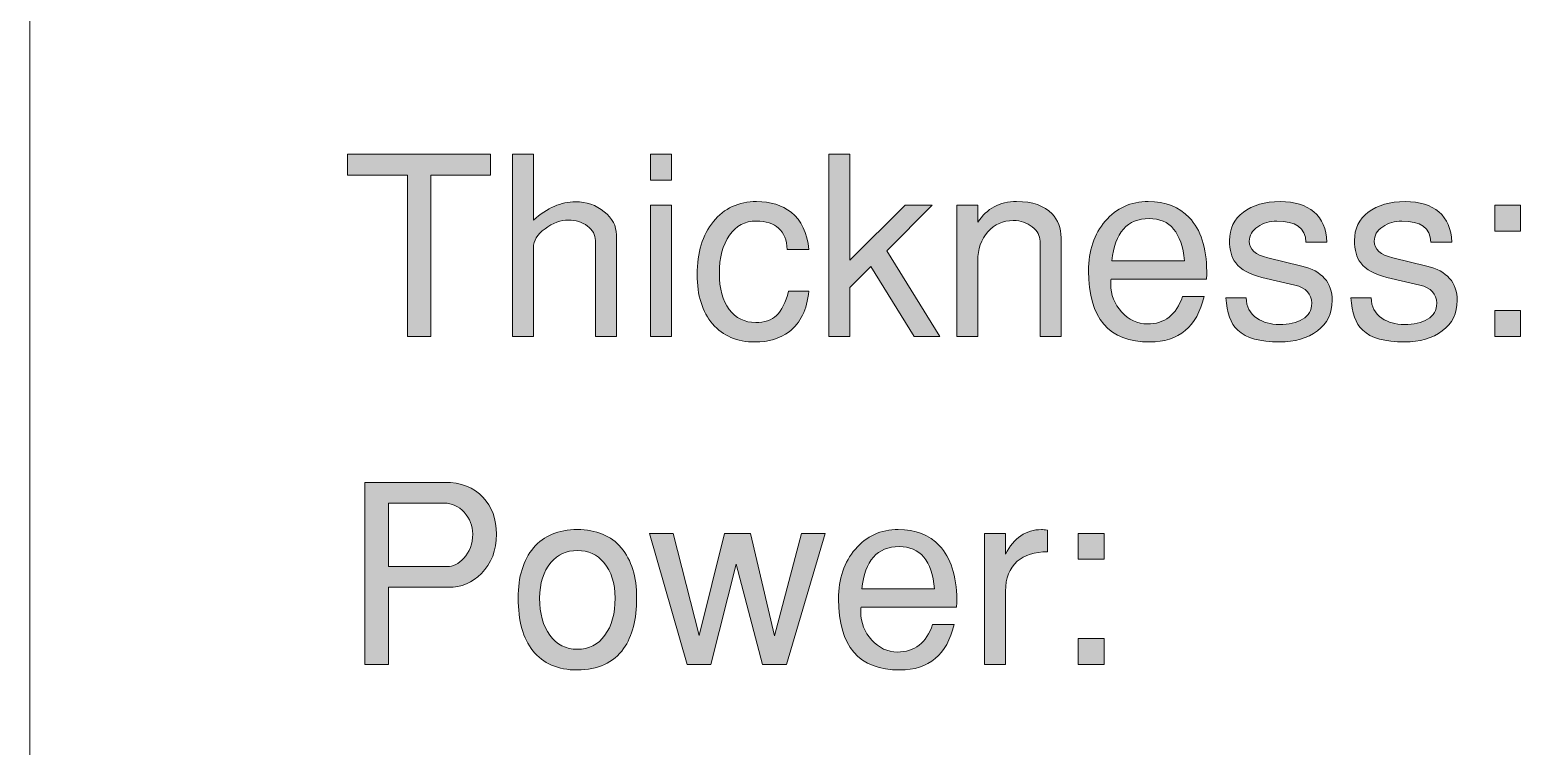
# Model space of a CAD drawing. Header units: inches. Extents: x 0.66 to 6.95, y -3.12 to -1.06.
# Drawn here: x 3.952 to 4.95, y -2.094 to -1.616 of the extents above; entities that cross this region are included whole.
import ezdxf

# ---------------------------------------------------------------- set-up
doc = ezdxf.new("R2010")
doc.units = ezdxf.units.IN
doc.header["$MEASUREMENT"] = 0
doc.layers.add('Layer 1', color=7, linetype='Continuous')

# ---------------------------------------------------------------- blocks, each defined once
blk = doc.blocks.new('block 6')
at = {"layer": 'Layer 1', "color": 7, "lineweight": 5, "true_color": 0xffffff}
blk.add_lwpolyline([(6.76495, -3.12363), (6.71105, -3.12363), (4.03054, -3.12363), (3.95247, -3.12363), (3.95247, -3.1083), (3.95247, -1.06372), (4.0137, -1.06372), (6.95247, -1.06372)], dxfattribs=at)
blk = doc.blocks.new('block 10')
at = {"layer": 'Layer 1', "true_color": 0xed1f24}
h = blk.add_hatch(color=240, dxfattribs=at)
h.dxf.hatch_style = 2
h.paths.add_polyline_path([(4.25957, -1.71278), (4.2199, -1.71278), (4.2199, -1.82044), (4.20423, -1.82044), (4.20423, -1.71278), (4.16423, -1.71278), (4.16423, -1.69894), (4.25957, -1.69894)])
h = blk.add_hatch(color=240, dxfattribs=at)
h.dxf.hatch_style = 2
edge = h.paths.add_edge_path()
edge.add_spline(control_points=[(4.34357, -1.82044), (4.34357, -1.82044), (4.32957, -1.82044), (4.32957, -1.82044), (4.32957, -1.82044), (4.32957, -1.75644), (4.32957, -1.75644), (4.32957, -1.75267), (4.32779, -1.74944), (4.32423, -1.74677), (4.32068, -1.74411), (4.31651, -1.74278), (4.31173, -1.74278), (4.3064, -1.74278), (4.30115, -1.74472), (4.29598, -1.74861), (4.29082, -1.7525), (4.28824, -1.75667), (4.28824, -1.76111), (4.28824, -1.76111), (4.28824, -1.82044), (4.28824, -1.82044), (4.28824, -1.82044), (4.27423, -1.82044), (4.27423, -1.82044), (4.27423, -1.82044), (4.27423, -1.69894), (4.27423, -1.69894), (4.27423, -1.69894), (4.28824, -1.69894), (4.28824, -1.69894), (4.28824, -1.69894), (4.28824, -1.74278), (4.28824, -1.74278), (4.29745, -1.73467), (4.30679, -1.73061), (4.31623, -1.73061), (4.32357, -1.73061), (4.32996, -1.7328), (4.3354, -1.73719), (4.34084, -1.74158), (4.34357, -1.74672), (4.34357, -1.75261), (4.34357, -1.75261), (4.34357, -1.82044), (4.34357, -1.82044)], knot_values=[0, 0, 0, 0, 1, 1, 1, 2, 2, 2, 3, 3, 3, 4, 4, 4, 5, 5, 5, 6, 6, 6, 7, 7, 7, 8, 8, 8, 9, 9, 9, 10, 10, 10, 11, 11, 11, 12, 12, 12, 13, 13, 13, 14, 14, 14, 15, 15, 15, 15], degree=3, periodic=1)
h = blk.add_hatch(color=240, dxfattribs=at)
h.dxf.hatch_style = 2
h.paths.add_polyline_path([(4.3804, -1.71627), (4.3664, -1.71627), (4.3664, -1.69894), (4.3804, -1.69894)])
h.paths.add_polyline_path([(4.3804, -1.82044), (4.3664, -1.82044), (4.3664, -1.73294), (4.3804, -1.73294)])
h = blk.add_hatch(color=240, dxfattribs=at)
h.dxf.hatch_style = 2
h.paths.add_polyline_path([(4.55931, -1.82044), (4.54207, -1.82044), (4.51318, -1.77369), (4.49923, -1.78774), (4.49923, -1.82044), (4.48523, -1.82044), (4.48523, -1.69894), (4.49923, -1.69894), (4.49923, -1.76944), (4.53606, -1.73294), (4.55406, -1.73294), (4.52396, -1.76324)])
h = blk.add_hatch(color=240, dxfattribs=at)
h.dxf.hatch_style = 2
edge = h.paths.add_edge_path()
edge.add_spline(control_points=[(4.4719, -1.79028), (4.47068, -1.8025), (4.46629, -1.8115), (4.45873, -1.81727), (4.45273, -1.82183), (4.44512, -1.82411), (4.4359, -1.82411), (4.42401, -1.82411), (4.41462, -1.82011), (4.40774, -1.81211), (4.40084, -1.80411), (4.3974, -1.79311), (4.3974, -1.77911), (4.3974, -1.76444), (4.40101, -1.75267), (4.40823, -1.74377), (4.41545, -1.73488), (4.42506, -1.73044), (4.43707, -1.73044), (4.4464, -1.73044), (4.45407, -1.73283), (4.46006, -1.73761), (4.46695, -1.74306), (4.4709, -1.75133), (4.4719, -1.76244), (4.4719, -1.76244), (4.45753, -1.76244), (4.45753, -1.76244), (4.45675, -1.74978), (4.44984, -1.74344), (4.4368, -1.74344), (4.42933, -1.74344), (4.42337, -1.74661), (4.41892, -1.75294), (4.41446, -1.75928), (4.41223, -1.76777), (4.41223, -1.77844), (4.41223, -1.78855), (4.4144, -1.79652), (4.41875, -1.80236), (4.4231, -1.80819), (4.429, -1.81111), (4.43647, -1.81111), (4.44237, -1.81111), (4.44699, -1.80952), (4.45034, -1.80636), (4.45368, -1.80319), (4.45635, -1.79783), (4.45836, -1.79028), (4.45836, -1.79028), (4.4719, -1.79028), (4.4719, -1.79028)], knot_values=[0, 0, 0, 0, 1, 1, 1, 2, 2, 2, 3, 3, 3, 4, 4, 4, 5, 5, 5, 6, 6, 6, 7, 7, 7, 8, 8, 8, 9, 9, 9, 10, 10, 10, 11, 11, 11, 12, 12, 12, 13, 13, 13, 14, 14, 14, 15, 15, 15, 16, 16, 16, 17, 17, 17, 17], degree=3, periodic=1)
h = blk.add_hatch(color=240, dxfattribs=at)
h.dxf.hatch_style = 2
edge = h.paths.add_edge_path()
edge.add_spline(control_points=[(4.64007, -1.82044), (4.64007, -1.82044), (4.62606, -1.82044), (4.62606, -1.82044), (4.62606, -1.82044), (4.62606, -1.75677), (4.62606, -1.75677), (4.62606, -1.75333), (4.62434, -1.75019), (4.6209, -1.74736), (4.61745, -1.74453), (4.61323, -1.74311), (4.60823, -1.74311), (4.60134, -1.74311), (4.59568, -1.74564), (4.59123, -1.75069), (4.58679, -1.75575), (4.58457, -1.76217), (4.58457, -1.76994), (4.58457, -1.76994), (4.58457, -1.82044), (4.58457, -1.82044), (4.58457, -1.82044), (4.57056, -1.82044), (4.57056, -1.82044), (4.57056, -1.82044), (4.57056, -1.73294), (4.57056, -1.73294), (4.57056, -1.73294), (4.58457, -1.73294), (4.58457, -1.73294), (4.58457, -1.73294), (4.58457, -1.74428), (4.58457, -1.74428), (4.59056, -1.73505), (4.59918, -1.73044), (4.6104, -1.73044), (4.62107, -1.73044), (4.62895, -1.73317), (4.63407, -1.73861), (4.63807, -1.74283), (4.64007, -1.74816), (4.64007, -1.7546), (4.64007, -1.7546), (4.64007, -1.82044), (4.64007, -1.82044)], knot_values=[0, 0, 0, 0, 1, 1, 1, 2, 2, 2, 3, 3, 3, 4, 4, 4, 5, 5, 5, 6, 6, 6, 7, 7, 7, 8, 8, 8, 9, 9, 9, 10, 10, 10, 11, 11, 11, 12, 12, 12, 13, 13, 13, 14, 14, 14, 15, 15, 15, 15], degree=3, periodic=1)
h = blk.add_hatch(color=240, dxfattribs=at)
h.dxf.hatch_style = 2
edge = h.paths.add_edge_path()
edge.add_spline(control_points=[(4.73723, -1.77711), (4.73723, -1.77922), (4.73718, -1.78094), (4.73706, -1.78227), (4.73706, -1.78227), (4.67339, -1.78227), (4.67339, -1.78227), (4.67329, -1.78305), (4.67323, -1.78417), (4.67323, -1.78561), (4.67323, -1.79261), (4.67564, -1.79877), (4.68046, -1.80411), (4.68528, -1.80944), (4.69101, -1.81211), (4.69767, -1.81211), (4.70919, -1.81211), (4.717, -1.806), (4.7211, -1.79378), (4.7211, -1.79378), (4.7354, -1.79378), (4.7354, -1.79378), (4.73073, -1.814), (4.71868, -1.82411), (4.69923, -1.82411), (4.672, -1.82411), (4.6584, -1.80833), (4.6584, -1.77677), (4.6584, -1.76322), (4.66212, -1.75211), (4.66956, -1.74344), (4.67701, -1.73478), (4.68656, -1.73044), (4.69823, -1.73044), (4.70968, -1.73044), (4.71878, -1.734), (4.72557, -1.74111), (4.73323, -1.74922), (4.73712, -1.76122), (4.73723, -1.77711)], knot_values=[0, 0, 0, 0, 1, 1, 1, 2, 2, 2, 3, 3, 3, 4, 4, 4, 5, 5, 5, 6, 6, 6, 7, 7, 7, 8, 8, 8, 9, 9, 9, 10, 10, 10, 11, 11, 11, 12, 12, 12, 13, 13, 13, 13], degree=3, periodic=1)
edge = h.paths.add_edge_path()
edge.add_spline(control_points=[(4.7224, -1.76994), (4.72061, -1.75117), (4.71275, -1.74177), (4.69882, -1.74177), (4.68432, -1.74177), (4.67601, -1.75117), (4.6739, -1.76994), (4.6739, -1.76994), (4.7224, -1.76994), (4.7224, -1.76994)], knot_values=[0, 0, 0, 0, 1, 1, 1, 2, 2, 2, 3, 3, 3, 3], degree=3, periodic=1)
h = blk.add_hatch(color=240, dxfattribs=at)
h.dxf.hatch_style = 2
edge = h.paths.add_edge_path()
edge.add_spline(control_points=[(4.8209, -1.79644), (4.8209, -1.805), (4.81759, -1.81175), (4.81098, -1.81669), (4.80437, -1.82163), (4.79595, -1.82411), (4.78573, -1.82411), (4.77273, -1.82411), (4.76345, -1.8215), (4.75789, -1.81628), (4.75312, -1.81183), (4.7505, -1.80461), (4.75006, -1.79461), (4.75006, -1.79461), (4.76356, -1.79461), (4.76356, -1.79461), (4.76356, -1.8005), (4.76595, -1.80505), (4.77073, -1.80828), (4.77484, -1.81106), (4.77979, -1.81244), (4.78556, -1.81244), (4.7919, -1.81244), (4.79709, -1.81125), (4.80115, -1.80885), (4.8052, -1.80646), (4.80723, -1.80292), (4.80723, -1.79824), (4.80723, -1.792), (4.80345, -1.78799), (4.79591, -1.78621), (4.79591, -1.78621), (4.77407, -1.78107), (4.77407, -1.78107), (4.76584, -1.77908), (4.76001, -1.77586), (4.75656, -1.77142), (4.75378, -1.76775), (4.75239, -1.76276), (4.75239, -1.75643), (4.75239, -1.74854), (4.75548, -1.74224), (4.76164, -1.73752), (4.76782, -1.7328), (4.77601, -1.73044), (4.78623, -1.73044), (4.79578, -1.73044), (4.80328, -1.73275), (4.80873, -1.73736), (4.81417, -1.74197), (4.817, -1.74866), (4.81723, -1.75744), (4.81723, -1.75744), (4.80339, -1.75744), (4.80339, -1.75744), (4.80306, -1.74811), (4.79656, -1.74344), (4.78389, -1.74344), (4.77923, -1.74344), (4.775, -1.74472), (4.77123, -1.74727), (4.76745, -1.74983), (4.76556, -1.75305), (4.76556, -1.75694), (4.76556, -1.76227), (4.76967, -1.76594), (4.77789, -1.76794), (4.77789, -1.76794), (4.80056, -1.77344), (4.80056, -1.77344), (4.81411, -1.77677), (4.8209, -1.78444), (4.8209, -1.79644)], knot_values=[0, 0, 0, 0, 1, 1, 1, 2, 2, 2, 3, 3, 3, 4, 4, 4, 5, 5, 5, 6, 6, 6, 7, 7, 7, 8, 8, 8, 9, 9, 9, 10, 10, 10, 11, 11, 11, 12, 12, 12, 13, 13, 13, 14, 14, 14, 15, 15, 15, 16, 16, 16, 17, 17, 17, 18, 18, 18, 19, 19, 19, 20, 20, 20, 21, 21, 21, 22, 22, 22, 23, 23, 23, 24, 24, 24, 24], degree=3, periodic=1)
h = blk.add_hatch(color=240, dxfattribs=at)
h.dxf.hatch_style = 2
edge = h.paths.add_edge_path()
edge.add_spline(control_points=[(4.90423, -1.79644), (4.90423, -1.805), (4.90092, -1.81175), (4.89431, -1.81669), (4.8877, -1.82163), (4.87929, -1.82411), (4.86906, -1.82411), (4.85606, -1.82411), (4.84678, -1.8215), (4.84123, -1.81628), (4.83645, -1.81183), (4.83384, -1.80461), (4.83339, -1.79461), (4.83339, -1.79461), (4.8469, -1.79461), (4.8469, -1.79461), (4.8469, -1.8005), (4.84928, -1.80505), (4.85406, -1.80828), (4.85817, -1.81106), (4.86312, -1.81244), (4.8689, -1.81244), (4.87523, -1.81244), (4.88042, -1.81125), (4.88448, -1.80885), (4.88854, -1.80646), (4.89056, -1.80292), (4.89056, -1.79824), (4.89056, -1.792), (4.88679, -1.78799), (4.87925, -1.78621), (4.87925, -1.78621), (4.8574, -1.78107), (4.8574, -1.78107), (4.84918, -1.77908), (4.84334, -1.77586), (4.8399, -1.77142), (4.83712, -1.76775), (4.83573, -1.76276), (4.83573, -1.75643), (4.83573, -1.74854), (4.83881, -1.74224), (4.84498, -1.73752), (4.85115, -1.7328), (4.85934, -1.73044), (4.86956, -1.73044), (4.87912, -1.73044), (4.88662, -1.73275), (4.89206, -1.73736), (4.8975, -1.74197), (4.90034, -1.74866), (4.90056, -1.75744), (4.90056, -1.75744), (4.88673, -1.75744), (4.88673, -1.75744), (4.88639, -1.74811), (4.8799, -1.74344), (4.86723, -1.74344), (4.86256, -1.74344), (4.85834, -1.74472), (4.85456, -1.74727), (4.85078, -1.74983), (4.8489, -1.75305), (4.8489, -1.75694), (4.8489, -1.76227), (4.85301, -1.76594), (4.86123, -1.76794), (4.86123, -1.76794), (4.8839, -1.77344), (4.8839, -1.77344), (4.89745, -1.77677), (4.90423, -1.78444), (4.90423, -1.79644)], knot_values=[0, 0, 0, 0, 1, 1, 1, 2, 2, 2, 3, 3, 3, 4, 4, 4, 5, 5, 5, 6, 6, 6, 7, 7, 7, 8, 8, 8, 9, 9, 9, 10, 10, 10, 11, 11, 11, 12, 12, 12, 13, 13, 13, 14, 14, 14, 15, 15, 15, 16, 16, 16, 17, 17, 17, 18, 18, 18, 19, 19, 19, 20, 20, 20, 21, 21, 21, 22, 22, 22, 23, 23, 23, 24, 24, 24, 24], degree=3, periodic=1)
h = blk.add_hatch(color=240, dxfattribs=at)
h.dxf.hatch_style = 2
h.paths.add_polyline_path([(4.94656, -1.75028), (4.92923, -1.75028), (4.92923, -1.73294), (4.94656, -1.73294)])
h.paths.add_polyline_path([(4.94656, -1.82044), (4.92923, -1.82044), (4.92923, -1.80311), (4.94656, -1.80311)])
at = {"layer": 'Layer 1', "lineweight": 0}
for points in [[(4.25957, -1.71278), (4.2199, -1.71278), (4.2199, -1.82044), (4.20423, -1.82044), (4.20423, -1.71278), (4.16423, -1.71278), (4.16423, -1.69894), (4.25957, -1.69894), (4.25957, -1.71278)], [(4.3804, -1.71627), (4.3664, -1.71627), (4.3664, -1.69894), (4.3804, -1.69894), (4.3804, -1.71627)], [(4.55931, -1.82044), (4.54207, -1.82044), (4.51318, -1.77369), (4.49923, -1.78774), (4.49923, -1.82044), (4.48523, -1.82044), (4.48523, -1.69894), (4.49923, -1.69894), (4.49923, -1.76944), (4.53606, -1.73294), (4.55406, -1.73294), (4.52396, -1.76324), (4.55931, -1.82044)], [(4.3804, -1.82044), (4.3664, -1.82044), (4.3664, -1.73294), (4.3804, -1.73294), (4.3804, -1.82044)], [(4.94656, -1.75028), (4.92923, -1.75028), (4.92923, -1.73294), (4.94656, -1.73294), (4.94656, -1.75028)], [(4.94656, -1.82044), (4.92923, -1.82044), (4.92923, -1.80311), (4.94656, -1.80311), (4.94656, -1.82044)]]:
    blk.add_lwpolyline(points, dxfattribs=at)
for points, knots in [([(4.34357, -1.82044), (4.34357, -1.82044), (4.32957, -1.82044), (4.32957, -1.82044), (4.32957, -1.82044), (4.32957, -1.75644), (4.32957, -1.75644), (4.32957, -1.75267), (4.32779, -1.74944), (4.32423, -1.74677), (4.32068, -1.74411), (4.31651, -1.74278), (4.31173, -1.74278), (4.3064, -1.74278), (4.30115, -1.74472), (4.29598, -1.74861), (4.29082, -1.7525), (4.28824, -1.75667), (4.28824, -1.76111), (4.28824, -1.76111), (4.28824, -1.82044), (4.28824, -1.82044), (4.28824, -1.82044), (4.27423, -1.82044), (4.27423, -1.82044), (4.27423, -1.82044), (4.27423, -1.69894), (4.27423, -1.69894), (4.27423, -1.69894), (4.28824, -1.69894), (4.28824, -1.69894), (4.28824, -1.69894), (4.28824, -1.74278), (4.28824, -1.74278), (4.29745, -1.73467), (4.30679, -1.73061), (4.31623, -1.73061), (4.32357, -1.73061), (4.32996, -1.7328), (4.3354, -1.73719), (4.34084, -1.74158), (4.34357, -1.74672), (4.34357, -1.75261), (4.34357, -1.75261), (4.34357, -1.82044), (4.34357, -1.82044)], [0, 0, 0, 0, 1, 1, 1, 2, 2, 2, 3, 3, 3, 4, 4, 4, 5, 5, 5, 6, 6, 6, 7, 7, 7, 8, 8, 8, 9, 9, 9, 10, 10, 10, 11, 11, 11, 12, 12, 12, 13, 13, 13, 14, 14, 14, 15, 15, 15, 15]), ([(4.4719, -1.79028), (4.47068, -1.8025), (4.46629, -1.8115), (4.45873, -1.81727), (4.45273, -1.82183), (4.44512, -1.82411), (4.4359, -1.82411), (4.42401, -1.82411), (4.41462, -1.82011), (4.40774, -1.81211), (4.40084, -1.80411), (4.3974, -1.79311), (4.3974, -1.77911), (4.3974, -1.76444), (4.40101, -1.75267), (4.40823, -1.74377), (4.41545, -1.73488), (4.42506, -1.73044), (4.43707, -1.73044), (4.4464, -1.73044), (4.45407, -1.73283), (4.46006, -1.73761), (4.46695, -1.74306), (4.4709, -1.75133), (4.4719, -1.76244), (4.4719, -1.76244), (4.45753, -1.76244), (4.45753, -1.76244), (4.45675, -1.74978), (4.44984, -1.74344), (4.4368, -1.74344), (4.42933, -1.74344), (4.42337, -1.74661), (4.41892, -1.75294), (4.41446, -1.75928), (4.41223, -1.76777), (4.41223, -1.77844), (4.41223, -1.78855), (4.4144, -1.79652), (4.41875, -1.80236), (4.4231, -1.80819), (4.429, -1.81111), (4.43647, -1.81111), (4.44237, -1.81111), (4.44699, -1.80952), (4.45034, -1.80636), (4.45368, -1.80319), (4.45635, -1.79783), (4.45836, -1.79028), (4.45836, -1.79028), (4.4719, -1.79028), (4.4719, -1.79028)], [0, 0, 0, 0, 1, 1, 1, 2, 2, 2, 3, 3, 3, 4, 4, 4, 5, 5, 5, 6, 6, 6, 7, 7, 7, 8, 8, 8, 9, 9, 9, 10, 10, 10, 11, 11, 11, 12, 12, 12, 13, 13, 13, 14, 14, 14, 15, 15, 15, 16, 16, 16, 17, 17, 17, 17]), ([(4.64007, -1.82044), (4.64007, -1.82044), (4.62606, -1.82044), (4.62606, -1.82044), (4.62606, -1.82044), (4.62606, -1.75677), (4.62606, -1.75677), (4.62606, -1.75333), (4.62434, -1.75019), (4.6209, -1.74736), (4.61745, -1.74453), (4.61323, -1.74311), (4.60823, -1.74311), (4.60134, -1.74311), (4.59568, -1.74564), (4.59123, -1.75069), (4.58679, -1.75575), (4.58457, -1.76217), (4.58457, -1.76994), (4.58457, -1.76994), (4.58457, -1.82044), (4.58457, -1.82044), (4.58457, -1.82044), (4.57056, -1.82044), (4.57056, -1.82044), (4.57056, -1.82044), (4.57056, -1.73294), (4.57056, -1.73294), (4.57056, -1.73294), (4.58457, -1.73294), (4.58457, -1.73294), (4.58457, -1.73294), (4.58457, -1.74428), (4.58457, -1.74428), (4.59056, -1.73505), (4.59918, -1.73044), (4.6104, -1.73044), (4.62107, -1.73044), (4.62895, -1.73317), (4.63407, -1.73861), (4.63807, -1.74283), (4.64007, -1.74816), (4.64007, -1.7546), (4.64007, -1.7546), (4.64007, -1.82044), (4.64007, -1.82044)], [0, 0, 0, 0, 1, 1, 1, 2, 2, 2, 3, 3, 3, 4, 4, 4, 5, 5, 5, 6, 6, 6, 7, 7, 7, 8, 8, 8, 9, 9, 9, 10, 10, 10, 11, 11, 11, 12, 12, 12, 13, 13, 13, 14, 14, 14, 15, 15, 15, 15]), ([(4.73723, -1.77711), (4.73723, -1.77922), (4.73718, -1.78094), (4.73706, -1.78227), (4.73706, -1.78227), (4.67339, -1.78227), (4.67339, -1.78227), (4.67329, -1.78305), (4.67323, -1.78417), (4.67323, -1.78561), (4.67323, -1.79261), (4.67564, -1.79877), (4.68046, -1.80411), (4.68528, -1.80944), (4.69101, -1.81211), (4.69767, -1.81211), (4.70919, -1.81211), (4.717, -1.806), (4.7211, -1.79378), (4.7211, -1.79378), (4.7354, -1.79378), (4.7354, -1.79378), (4.73073, -1.814), (4.71868, -1.82411), (4.69923, -1.82411), (4.672, -1.82411), (4.6584, -1.80833), (4.6584, -1.77677), (4.6584, -1.76322), (4.66212, -1.75211), (4.66956, -1.74344), (4.67701, -1.73478), (4.68656, -1.73044), (4.69823, -1.73044), (4.70968, -1.73044), (4.71878, -1.734), (4.72557, -1.74111), (4.73323, -1.74922), (4.73712, -1.76122), (4.73723, -1.77711)], [0, 0, 0, 0, 1, 1, 1, 2, 2, 2, 3, 3, 3, 4, 4, 4, 5, 5, 5, 6, 6, 6, 7, 7, 7, 8, 8, 8, 9, 9, 9, 10, 10, 10, 11, 11, 11, 12, 12, 12, 13, 13, 13, 13]), ([(4.8209, -1.79644), (4.8209, -1.805), (4.81759, -1.81175), (4.81098, -1.81669), (4.80437, -1.82163), (4.79595, -1.82411), (4.78573, -1.82411), (4.77273, -1.82411), (4.76345, -1.8215), (4.75789, -1.81628), (4.75312, -1.81183), (4.7505, -1.80461), (4.75006, -1.79461), (4.75006, -1.79461), (4.76356, -1.79461), (4.76356, -1.79461), (4.76356, -1.8005), (4.76595, -1.80505), (4.77073, -1.80828), (4.77484, -1.81106), (4.77979, -1.81244), (4.78556, -1.81244), (4.7919, -1.81244), (4.79709, -1.81125), (4.80115, -1.80885), (4.8052, -1.80646), (4.80723, -1.80292), (4.80723, -1.79824), (4.80723, -1.792), (4.80345, -1.78799), (4.79591, -1.78621), (4.79591, -1.78621), (4.77407, -1.78107), (4.77407, -1.78107), (4.76584, -1.77908), (4.76001, -1.77586), (4.75656, -1.77142), (4.75378, -1.76775), (4.75239, -1.76276), (4.75239, -1.75643), (4.75239, -1.74854), (4.75548, -1.74224), (4.76164, -1.73752), (4.76782, -1.7328), (4.77601, -1.73044), (4.78623, -1.73044), (4.79578, -1.73044), (4.80328, -1.73275), (4.80873, -1.73736), (4.81417, -1.74197), (4.817, -1.74866), (4.81723, -1.75744), (4.81723, -1.75744), (4.80339, -1.75744), (4.80339, -1.75744), (4.80306, -1.74811), (4.79656, -1.74344), (4.78389, -1.74344), (4.77923, -1.74344), (4.775, -1.74472), (4.77123, -1.74727), (4.76745, -1.74983), (4.76556, -1.75305), (4.76556, -1.75694), (4.76556, -1.76227), (4.76967, -1.76594), (4.77789, -1.76794), (4.77789, -1.76794), (4.80056, -1.77344), (4.80056, -1.77344), (4.81411, -1.77677), (4.8209, -1.78444), (4.8209, -1.79644)], [0, 0, 0, 0, 1, 1, 1, 2, 2, 2, 3, 3, 3, 4, 4, 4, 5, 5, 5, 6, 6, 6, 7, 7, 7, 8, 8, 8, 9, 9, 9, 10, 10, 10, 11, 11, 11, 12, 12, 12, 13, 13, 13, 14, 14, 14, 15, 15, 15, 16, 16, 16, 17, 17, 17, 18, 18, 18, 19, 19, 19, 20, 20, 20, 21, 21, 21, 22, 22, 22, 23, 23, 23, 24, 24, 24, 24]), ([(4.90423, -1.79644), (4.90423, -1.805), (4.90092, -1.81175), (4.89431, -1.81669), (4.8877, -1.82163), (4.87929, -1.82411), (4.86906, -1.82411), (4.85606, -1.82411), (4.84678, -1.8215), (4.84123, -1.81628), (4.83645, -1.81183), (4.83384, -1.80461), (4.83339, -1.79461), (4.83339, -1.79461), (4.8469, -1.79461), (4.8469, -1.79461), (4.8469, -1.8005), (4.84928, -1.80505), (4.85406, -1.80828), (4.85817, -1.81106), (4.86312, -1.81244), (4.8689, -1.81244), (4.87523, -1.81244), (4.88042, -1.81125), (4.88448, -1.80885), (4.88854, -1.80646), (4.89056, -1.80292), (4.89056, -1.79824), (4.89056, -1.792), (4.88679, -1.78799), (4.87925, -1.78621), (4.87925, -1.78621), (4.8574, -1.78107), (4.8574, -1.78107), (4.84918, -1.77908), (4.84334, -1.77586), (4.8399, -1.77142), (4.83712, -1.76775), (4.83573, -1.76276), (4.83573, -1.75643), (4.83573, -1.74854), (4.83881, -1.74224), (4.84498, -1.73752), (4.85115, -1.7328), (4.85934, -1.73044), (4.86956, -1.73044), (4.87912, -1.73044), (4.88662, -1.73275), (4.89206, -1.73736), (4.8975, -1.74197), (4.90034, -1.74866), (4.90056, -1.75744), (4.90056, -1.75744), (4.88673, -1.75744), (4.88673, -1.75744), (4.88639, -1.74811), (4.8799, -1.74344), (4.86723, -1.74344), (4.86256, -1.74344), (4.85834, -1.74472), (4.85456, -1.74727), (4.85078, -1.74983), (4.8489, -1.75305), (4.8489, -1.75694), (4.8489, -1.76227), (4.85301, -1.76594), (4.86123, -1.76794), (4.86123, -1.76794), (4.8839, -1.77344), (4.8839, -1.77344), (4.89745, -1.77677), (4.90423, -1.78444), (4.90423, -1.79644)], [0, 0, 0, 0, 1, 1, 1, 2, 2, 2, 3, 3, 3, 4, 4, 4, 5, 5, 5, 6, 6, 6, 7, 7, 7, 8, 8, 8, 9, 9, 9, 10, 10, 10, 11, 11, 11, 12, 12, 12, 13, 13, 13, 14, 14, 14, 15, 15, 15, 16, 16, 16, 17, 17, 17, 18, 18, 18, 19, 19, 19, 20, 20, 20, 21, 21, 21, 22, 22, 22, 23, 23, 23, 24, 24, 24, 24]), ([(4.7224, -1.76994), (4.72061, -1.75117), (4.71275, -1.74177), (4.69882, -1.74177), (4.68432, -1.74177), (4.67601, -1.75117), (4.6739, -1.76994), (4.6739, -1.76994), (4.7224, -1.76994), (4.7224, -1.76994)], [0, 0, 0, 0, 1, 1, 1, 2, 2, 2, 3, 3, 3, 3])]:
    blk.add_open_spline(points, degree=3, knots=knots, dxfattribs=at)
blk = doc.blocks.new('block 18')
at = {"layer": 'Layer 1', "true_color": 0xed1f24}
h = blk.add_hatch(color=240, dxfattribs=at)
h.dxf.hatch_style = 2
edge = h.paths.add_edge_path()
edge.add_spline(control_points=[(4.26356, -1.95224), (4.26356, -1.96313), (4.26023, -1.97191), (4.25357, -1.97858), (4.24757, -1.98469), (4.24017, -1.98775), (4.2314, -1.98775), (4.2314, -1.98775), (4.19157, -1.98775), (4.19157, -1.98775), (4.19157, -1.98775), (4.19157, -2.03925), (4.19157, -2.03925), (4.19157, -2.03925), (4.1759, -2.03925), (4.1759, -2.03925), (4.1759, -2.03925), (4.1759, -1.91774), (4.1759, -1.91774), (4.1759, -1.91774), (4.2289, -1.91774), (4.2289, -1.91774), (4.23979, -1.91774), (4.2484, -1.92108), (4.25473, -1.92775), (4.26062, -1.93408), (4.26356, -1.94225), (4.26356, -1.95224)], knot_values=[0, 0, 0, 0, 1, 1, 1, 2, 2, 2, 3, 3, 3, 4, 4, 4, 5, 5, 5, 6, 6, 6, 7, 7, 7, 8, 8, 8, 9, 9, 9, 9], degree=3, periodic=1)
edge = h.paths.add_edge_path()
edge.add_spline(control_points=[(4.24773, -1.95224), (4.24773, -1.94669), (4.24584, -1.94186), (4.24207, -1.93774), (4.23829, -1.93363), (4.23384, -1.93158), (4.22873, -1.93158), (4.22873, -1.93158), (4.19157, -1.93158), (4.19157, -1.93158), (4.19157, -1.93158), (4.19157, -1.97391), (4.19157, -1.97391), (4.19157, -1.97391), (4.23073, -1.97391), (4.23073, -1.97391), (4.23462, -1.97391), (4.23829, -1.97208), (4.24173, -1.96841), (4.24573, -1.96408), (4.24773, -1.95869), (4.24773, -1.95224)], knot_values=[0, 0, 0, 0, 1, 1, 1, 2, 2, 2, 3, 3, 3, 4, 4, 4, 5, 5, 5, 6, 6, 6, 7, 7, 7, 7], degree=3, periodic=1)
h = blk.add_hatch(color=240, dxfattribs=at)
h.dxf.hatch_style = 2
edge = h.paths.add_edge_path()
edge.add_spline(control_points=[(4.35706, -1.99491), (4.35706, -2.00913), (4.35417, -2.02036), (4.3484, -2.02858), (4.34162, -2.03813), (4.33134, -2.04291), (4.31757, -2.04291), (4.30457, -2.04291), (4.29467, -2.03864), (4.2879, -2.03008), (4.28134, -2.02186), (4.27806, -2.01014), (4.27806, -1.99491), (4.27806, -1.98069), (4.28148, -1.96952), (4.28832, -1.96141), (4.29515, -1.9533), (4.3049, -1.94925), (4.31757, -1.94925), (4.33023, -1.94925), (4.33998, -1.9533), (4.34682, -1.96141), (4.35365, -1.96952), (4.35706, -1.98069), (4.35706, -1.99491)], knot_values=[0, 0, 0, 0, 1, 1, 1, 2, 2, 2, 3, 3, 3, 4, 4, 4, 5, 5, 5, 6, 6, 6, 7, 7, 7, 8, 8, 8, 8], degree=3, periodic=1)
edge = h.paths.add_edge_path()
edge.add_spline(control_points=[(4.34273, -1.99491), (4.34273, -1.98503), (4.34023, -1.97714), (4.33523, -1.97125), (4.33067, -1.96592), (4.32479, -1.96324), (4.31757, -1.96324), (4.31034, -1.96324), (4.30445, -1.96592), (4.2999, -1.97125), (4.29489, -1.97714), (4.2924, -1.98503), (4.2924, -1.99491), (4.2924, -2.00524), (4.29467, -2.01352), (4.29923, -2.01975), (4.30379, -2.02597), (4.3099, -2.02908), (4.31757, -2.02908), (4.32523, -2.02908), (4.33134, -2.02597), (4.3359, -2.01975), (4.34045, -2.01352), (4.34273, -2.00524), (4.34273, -1.99491)], knot_values=[0, 0, 0, 0, 1, 1, 1, 2, 2, 2, 3, 3, 3, 4, 4, 4, 5, 5, 5, 6, 6, 6, 7, 7, 7, 8, 8, 8, 8], degree=3, periodic=1)
h = blk.add_hatch(color=240, dxfattribs=at)
h.dxf.hatch_style = 2
h.paths.add_polyline_path([(4.48273, -1.95175), (4.45692, -2.03925), (4.44109, -2.03925), (4.42337, -1.97231), (4.40654, -2.03925), (4.39073, -2.03925), (4.36573, -1.95175), (4.3815, -1.95175), (4.39875, -2.02), (4.41557, -1.95175), (4.4329, -1.95175), (4.44906, -2.02008), (4.46706, -1.95175)])
h = blk.add_hatch(color=240, dxfattribs=at)
h.dxf.hatch_style = 2
edge = h.paths.add_edge_path()
edge.add_spline(control_points=[(4.57056, -1.99591), (4.57056, -1.99803), (4.57051, -1.99974), (4.57039, -2.00108), (4.57039, -2.00108), (4.50673, -2.00108), (4.50673, -2.00108), (4.50662, -2.00186), (4.50656, -2.00297), (4.50656, -2.00441), (4.50656, -2.01141), (4.50897, -2.01758), (4.51379, -2.02292), (4.51862, -2.02825), (4.52435, -2.03091), (4.531, -2.03091), (4.54252, -2.03091), (4.55033, -2.0248), (4.55444, -2.01258), (4.55444, -2.01258), (4.56873, -2.01258), (4.56873, -2.01258), (4.56407, -2.0328), (4.55201, -2.04291), (4.53257, -2.04291), (4.50534, -2.04291), (4.49173, -2.02713), (4.49173, -1.99558), (4.49173, -1.98202), (4.49545, -1.97091), (4.5029, -1.96225), (4.51034, -1.95358), (4.5199, -1.94925), (4.53156, -1.94925), (4.54301, -1.94925), (4.55212, -1.95281), (4.5589, -1.95991), (4.56656, -1.96802), (4.57045, -1.98002), (4.57056, -1.99591)], knot_values=[0, 0, 0, 0, 1, 1, 1, 2, 2, 2, 3, 3, 3, 4, 4, 4, 5, 5, 5, 6, 6, 6, 7, 7, 7, 8, 8, 8, 9, 9, 9, 10, 10, 10, 11, 11, 11, 12, 12, 12, 13, 13, 13, 13], degree=3, periodic=1)
edge = h.paths.add_edge_path()
edge.add_spline(control_points=[(4.55573, -1.98874), (4.55394, -1.96997), (4.54608, -1.96058), (4.53215, -1.96058), (4.51765, -1.96058), (4.50935, -1.96997), (4.50723, -1.98874), (4.50723, -1.98874), (4.55573, -1.98874), (4.55573, -1.98874)], knot_values=[0, 0, 0, 0, 1, 1, 1, 2, 2, 2, 3, 3, 3, 3], degree=3, periodic=1)
h = blk.add_hatch(color=240, dxfattribs=at)
h.dxf.hatch_style = 2
edge = h.paths.add_edge_path()
edge.add_spline(control_points=[(4.63106, -1.96408), (4.6225, -1.96408), (4.61578, -1.96619), (4.61089, -1.97041), (4.60567, -1.97508), (4.60306, -1.98169), (4.60306, -1.99025), (4.60306, -1.99025), (4.60306, -2.03925), (4.60306, -2.03925), (4.60306, -2.03925), (4.58906, -2.03925), (4.58906, -2.03925), (4.58906, -2.03925), (4.58906, -1.95175), (4.58906, -1.95175), (4.58906, -1.95175), (4.60306, -1.95175), (4.60306, -1.95175), (4.60306, -1.95175), (4.60306, -1.96575), (4.60306, -1.96575), (4.60862, -1.95475), (4.61662, -1.94925), (4.62706, -1.94925), (4.62795, -1.94925), (4.62929, -1.94935), (4.63106, -1.94958), (4.63106, -1.94958), (4.63106, -1.96408), (4.63106, -1.96408)], knot_values=[0, 0, 0, 0, 1, 1, 1, 2, 2, 2, 3, 3, 3, 4, 4, 4, 5, 5, 5, 6, 6, 6, 7, 7, 7, 8, 8, 8, 9, 9, 9, 10, 10, 10, 10], degree=3, periodic=1)
h = blk.add_hatch(color=240, dxfattribs=at)
h.dxf.hatch_style = 2
h.paths.add_polyline_path([(4.66873, -1.96908), (4.65139, -1.96908), (4.65139, -1.95175), (4.66873, -1.95175)])
h.paths.add_polyline_path([(4.66873, -2.03925), (4.65139, -2.03925), (4.65139, -2.02191), (4.66873, -2.02191)])
at = {"layer": 'Layer 1', "lineweight": 0}
for points in [[(4.48273, -1.95175), (4.45692, -2.03925), (4.44109, -2.03925), (4.42337, -1.97231), (4.40654, -2.03925), (4.39073, -2.03925), (4.36573, -1.95175), (4.3815, -1.95175), (4.39875, -2.02), (4.41557, -1.95175), (4.4329, -1.95175), (4.44906, -2.02008), (4.46706, -1.95175), (4.48273, -1.95175)], [(4.66873, -1.96908), (4.65139, -1.96908), (4.65139, -1.95175), (4.66873, -1.95175), (4.66873, -1.96908)], [(4.66873, -2.03925), (4.65139, -2.03925), (4.65139, -2.02191), (4.66873, -2.02191), (4.66873, -2.03925)]]:
    blk.add_lwpolyline(points, dxfattribs=at)
for points, knots in [([(4.26356, -1.95224), (4.26356, -1.96313), (4.26023, -1.97191), (4.25357, -1.97858), (4.24757, -1.98469), (4.24017, -1.98775), (4.2314, -1.98775), (4.2314, -1.98775), (4.19157, -1.98775), (4.19157, -1.98775), (4.19157, -1.98775), (4.19157, -2.03925), (4.19157, -2.03925), (4.19157, -2.03925), (4.1759, -2.03925), (4.1759, -2.03925), (4.1759, -2.03925), (4.1759, -1.91774), (4.1759, -1.91774), (4.1759, -1.91774), (4.2289, -1.91774), (4.2289, -1.91774), (4.23979, -1.91774), (4.2484, -1.92108), (4.25473, -1.92775), (4.26062, -1.93408), (4.26356, -1.94225), (4.26356, -1.95224)], [0, 0, 0, 0, 1, 1, 1, 2, 2, 2, 3, 3, 3, 4, 4, 4, 5, 5, 5, 6, 6, 6, 7, 7, 7, 8, 8, 8, 9, 9, 9, 9]), ([(4.24773, -1.95224), (4.24773, -1.94669), (4.24584, -1.94186), (4.24207, -1.93774), (4.23829, -1.93363), (4.23384, -1.93158), (4.22873, -1.93158), (4.22873, -1.93158), (4.19157, -1.93158), (4.19157, -1.93158), (4.19157, -1.93158), (4.19157, -1.97391), (4.19157, -1.97391), (4.19157, -1.97391), (4.23073, -1.97391), (4.23073, -1.97391), (4.23462, -1.97391), (4.23829, -1.97208), (4.24173, -1.96841), (4.24573, -1.96408), (4.24773, -1.95869), (4.24773, -1.95224)], [0, 0, 0, 0, 1, 1, 1, 2, 2, 2, 3, 3, 3, 4, 4, 4, 5, 5, 5, 6, 6, 6, 7, 7, 7, 7]), ([(4.35706, -1.99491), (4.35706, -2.00913), (4.35417, -2.02036), (4.3484, -2.02858), (4.34162, -2.03813), (4.33134, -2.04291), (4.31757, -2.04291), (4.30457, -2.04291), (4.29467, -2.03864), (4.2879, -2.03008), (4.28134, -2.02186), (4.27806, -2.01014), (4.27806, -1.99491), (4.27806, -1.98069), (4.28148, -1.96952), (4.28832, -1.96141), (4.29515, -1.9533), (4.3049, -1.94925), (4.31757, -1.94925), (4.33023, -1.94925), (4.33998, -1.9533), (4.34682, -1.96141), (4.35365, -1.96952), (4.35706, -1.98069), (4.35706, -1.99491)], [0, 0, 0, 0, 1, 1, 1, 2, 2, 2, 3, 3, 3, 4, 4, 4, 5, 5, 5, 6, 6, 6, 7, 7, 7, 8, 8, 8, 8]), ([(4.57056, -1.99591), (4.57056, -1.99803), (4.57051, -1.99974), (4.57039, -2.00108), (4.57039, -2.00108), (4.50673, -2.00108), (4.50673, -2.00108), (4.50662, -2.00186), (4.50656, -2.00297), (4.50656, -2.00441), (4.50656, -2.01141), (4.50897, -2.01758), (4.51379, -2.02292), (4.51862, -2.02825), (4.52435, -2.03091), (4.531, -2.03091), (4.54252, -2.03091), (4.55033, -2.0248), (4.55444, -2.01258), (4.55444, -2.01258), (4.56873, -2.01258), (4.56873, -2.01258), (4.56407, -2.0328), (4.55201, -2.04291), (4.53257, -2.04291), (4.50534, -2.04291), (4.49173, -2.02713), (4.49173, -1.99558), (4.49173, -1.98202), (4.49545, -1.97091), (4.5029, -1.96225), (4.51034, -1.95358), (4.5199, -1.94925), (4.53156, -1.94925), (4.54301, -1.94925), (4.55212, -1.95281), (4.5589, -1.95991), (4.56656, -1.96802), (4.57045, -1.98002), (4.57056, -1.99591)], [0, 0, 0, 0, 1, 1, 1, 2, 2, 2, 3, 3, 3, 4, 4, 4, 5, 5, 5, 6, 6, 6, 7, 7, 7, 8, 8, 8, 9, 9, 9, 10, 10, 10, 11, 11, 11, 12, 12, 12, 13, 13, 13, 13]), ([(4.63106, -1.96408), (4.6225, -1.96408), (4.61578, -1.96619), (4.61089, -1.97041), (4.60567, -1.97508), (4.60306, -1.98169), (4.60306, -1.99025), (4.60306, -1.99025), (4.60306, -2.03925), (4.60306, -2.03925), (4.60306, -2.03925), (4.58906, -2.03925), (4.58906, -2.03925), (4.58906, -2.03925), (4.58906, -1.95175), (4.58906, -1.95175), (4.58906, -1.95175), (4.60306, -1.95175), (4.60306, -1.95175), (4.60306, -1.95175), (4.60306, -1.96575), (4.60306, -1.96575), (4.60862, -1.95475), (4.61662, -1.94925), (4.62706, -1.94925), (4.62795, -1.94925), (4.62929, -1.94935), (4.63106, -1.94958), (4.63106, -1.94958), (4.63106, -1.96408), (4.63106, -1.96408)], [0, 0, 0, 0, 1, 1, 1, 2, 2, 2, 3, 3, 3, 4, 4, 4, 5, 5, 5, 6, 6, 6, 7, 7, 7, 8, 8, 8, 9, 9, 9, 10, 10, 10, 10]), ([(4.34273, -1.99491), (4.34273, -1.98503), (4.34023, -1.97714), (4.33523, -1.97125), (4.33067, -1.96592), (4.32479, -1.96324), (4.31757, -1.96324), (4.31034, -1.96324), (4.30445, -1.96592), (4.2999, -1.97125), (4.29489, -1.97714), (4.2924, -1.98503), (4.2924, -1.99491), (4.2924, -2.00524), (4.29467, -2.01352), (4.29923, -2.01975), (4.30379, -2.02597), (4.3099, -2.02908), (4.31757, -2.02908), (4.32523, -2.02908), (4.33134, -2.02597), (4.3359, -2.01975), (4.34045, -2.01352), (4.34273, -2.00524), (4.34273, -1.99491)], [0, 0, 0, 0, 1, 1, 1, 2, 2, 2, 3, 3, 3, 4, 4, 4, 5, 5, 5, 6, 6, 6, 7, 7, 7, 8, 8, 8, 8]), ([(4.55573, -1.98874), (4.55394, -1.96997), (4.54608, -1.96058), (4.53215, -1.96058), (4.51765, -1.96058), (4.50935, -1.96997), (4.50723, -1.98874), (4.50723, -1.98874), (4.55573, -1.98874), (4.55573, -1.98874)], [0, 0, 0, 0, 1, 1, 1, 2, 2, 2, 3, 3, 3, 3])]:
    blk.add_open_spline(points, degree=3, knots=knots, dxfattribs=at)
blk = doc.blocks.new('block 7')
at = {"layer": 'Layer 1'}
for name in ['block 10', 'block 18']:
    blk.add_blockref(name, (0, 0), dxfattribs=at)
blk = doc.blocks.new('block 5')
at = {"layer": 'Layer 1'}
for name in ['block 6', 'block 7']:
    blk.add_blockref(name, (0, 0), dxfattribs=at)

msp = doc.modelspace()

# ---------------------------------------------------------------- block references
at = {"layer": 'Layer 1'}
msp.add_blockref('block 5', (0, 0), dxfattribs=at)

doc.saveas('drawing.dxf')
